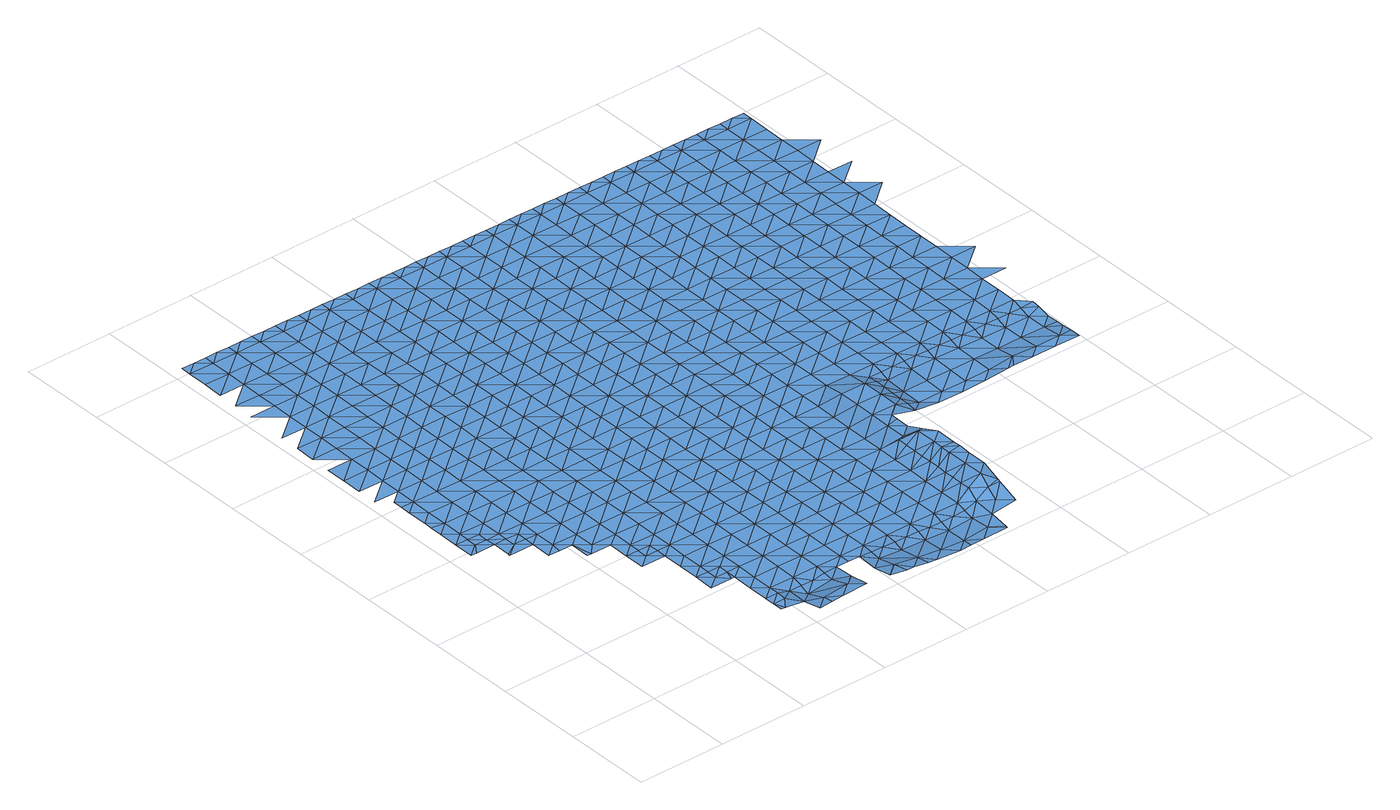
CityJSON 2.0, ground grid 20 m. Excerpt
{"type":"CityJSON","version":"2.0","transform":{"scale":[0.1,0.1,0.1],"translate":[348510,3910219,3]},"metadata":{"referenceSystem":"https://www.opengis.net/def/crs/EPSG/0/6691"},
"CityObjects":{
"waterbody1":{"type":"WaterBody","attributes":{"name":"7","class":"1140","function":"1","WaterBodyRiverFloodingRiskAttribute.description":"4","WaterBodyRiverFloodingRiskAttribute.rankOrg":"2","WaterBodyRiverFloodingRiskAttribute.adminType":"2","WaterBodyRiverFloodingRiskAttribute.scale":"L2"},"geometry":[{"type":"MultiSurface","lod":"1","boundaries":[[[0,1,2]],[[2,3,0]],[[1,4,5]],[[0,4,1]],[[5,4,6]],[[3,7,0]],[[4,8,6]],[[6,8,9]],[[10,11,12]],[[7,13,0]],[[9,14,15]],[[8,14,9]],[[0,16,4]],[[7,11,17]],[[18,15,14]],[[13,16,0]],[[11,10,17]],[[19,20,21]],[[17,13,7]],[[14,19,18]],[[10,22,17]],[[8,23,14]],[[8,4,23]],[[24,25,26]],[[27,28,29]],[[25,30,26]],[[23,4,16]],[[26,31,24]],[[29,32,27]],[[33,31,22]],[[28,20,29]],[[33,24,31]],[[34,27,32]],[[35,36,17]],[[17,22,35]],[[37,38,14]],[[26,30,39]],[[13,17,36]],[[13,40,16]],[[14,23,37]],[[19,14,38]],[[39,41,42]],[[19,43,20]],[[32,44,45]],[[22,31,35]],[[46,39,42]],[[47,23,16]],[[48,26,39]],[[26,49,31]],[[20,50,29]],[[51,45,52]],[[46,48,39]],[[43,50,20]],[[31,49,35]],[[13,36,40]],[[52,45,44]],[[19,38,43]],[[42,53,46]],[[47,16,40]],[[37,23,47]],[[26,48,49]],[[50,54,29]],[[55,36,35]],[[56,38,37]],[[32,54,44]],[[51,52,57]],[[32,29,54]],[[58,55,35]],[[59,48,46]],[[58,35,49]],[[60,61,53]],[[62,37,47]],[[63,46,53]],[[64,65,57]],[[66,43,38]],[[36,67,40]],[[44,68,52]],[[60,69,61]],[[55,67,36]],[[67,47,40]],[[70,71,72]],[[56,37,62]],[[48,73,49]],[[74,50,43]],[[63,53,61]],[[75,72,71]],[[76,57,52]],[[77,78,64]],[[79,80,81]],[[44,54,68]],[[69,82,61]],[[59,46,63]],[[77,83,84]],[[85,79,81]],[[71,86,75]],[[66,38,56]],[[87,76,52]],[[49,88,58]],[[89,75,86]],[[87,52,68]],[[67,90,47]],[[70,91,71]],[[50,92,54]],[[93,94,80]],[[79,93,80]],[[62,47,90]],[[48,59,73]],[[95,82,96]],[[74,92,50]],[[96,89,95]],[[43,66,74]],[[97,84,83]],[[58,98,55]],[[85,99,79]],[[90,100,62]],[[62,101,56]],[[89,86,95]],[[54,102,68]],[[103,104,105]],[[64,57,106]],[[61,82,107]],[[88,98,58]],[[103,108,104]],[[100,101,62]],[[49,73,88]],[[109,94,110]],[[63,61,111]],[[106,57,76]],[[63,112,59]],[[106,113,64]],[[113,83,77]],[[104,108,97]],[[55,114,67]],[[94,93,110]],[[91,109,110]],[[56,115,66]],[[82,95,107]],[[116,105,117]],[[118,95,86]],[[111,61,107]],[[71,91,119]],[[77,64,113]],[[98,114,55]],[[104,120,105]],[[79,121,93]],[[86,71,118]],[[87,68,102]],[[67,114,90]],[[122,76,87]],[[59,123,73]],[[124,74,66]],[[54,92,102]],[[91,110,119]],[[118,71,119]],[[79,99,125]],[[83,126,97]],[[117,105,120]],[[127,107,95]],[[128,100,90]],[[63,111,112]],[[93,129,110]],[[118,130,95]],[[56,101,115]],[[73,131,88]],[[132,92,74]],[[122,87,102]],[[99,133,125]],[[134,106,76]],[[79,125,121]],[[123,131,73]],[[110,129,119]],[[83,113,126]],[[126,135,97]],[[136,117,120]],[[59,112,123]],[[124,66,115]],[[128,90,114]],[[107,137,111]],[[88,138,98]],[[139,76,122]],[[133,140,125]],[[129,93,121]],[[141,113,106]],[[92,142,102]],[[127,137,107]],[[137,112,111]],[[131,138,88]],[[104,97,143]],[[95,130,127]],[[104,144,120]],[[145,136,120]],[[129,146,119]],[[132,74,124]],[[119,147,118]],[[98,138,114]],[[143,97,135]],[[143,144,104]],[[100,128,148]],[[76,139,134]],[[101,100,149]],[[150,126,113]],[[146,147,119]],[[102,151,122]],[[144,145,120]],[[125,152,121]],[[149,153,101]],[[118,154,130]],[[100,148,149]],[[141,106,134]],[[112,155,123]],[[141,150,113]],[[92,132,142]],[[115,101,153]],[[125,140,156]],[[147,154,118]],[[157,155,112]],[[121,152,129]],[[128,114,158]],[[159,127,130]],[[157,112,137]],[[151,102,142]],[[139,122,151]],[[135,126,150]],[[114,138,158]],[[140,160,156]],[[139,161,134]],[[124,115,162]],[[124,163,132]],[[151,161,139]],[[125,156,152]],[[155,164,123]],[[164,138,131]],[[135,165,143]],[[166,167,128]],[[168,145,144]],[[162,115,153]],[[129,169,146]],[[162,163,124]],[[131,123,164]],[[170,165,135]],[[128,158,166]],[[160,171,156]],[[148,128,167]],[[148,172,149]],[[173,169,129]],[[132,174,142]],[[143,165,144]],[[175,157,137]],[[176,147,146]],[[135,150,170]],[[177,158,138]],[[130,154,159]],[[172,153,149]],[[129,152,173]],[[144,178,168]],[[137,127,175]],[[164,177,138]],[[175,127,159]],[[156,179,152]],[[134,161,180]],[[141,134,181]],[[141,182,150]],[[165,183,144]],[[172,148,167]],[[184,155,157]],[[181,134,180]],[[132,163,174]],[[177,185,158]],[[172,186,153]],[[176,146,169]],[[156,171,179]],[[154,147,176]],[[151,142,187]],[[151,188,161]],[[189,184,157]],[[184,164,155]],[[178,144,183]],[[189,157,175]],[[152,190,173]],[[187,142,174]],[[154,191,159]],[[187,188,151]],[[182,192,150]],[[166,158,193]],[[166,194,167]],[[171,195,179]],[[161,188,180]],[[196,190,152]],[[141,181,182]],[[162,153,197]],[[196,152,179]],[[170,150,192]],[[198,154,176]],[[193,158,185]],[[199,178,183]],[[173,200,169]],[[197,201,162]],[[202,177,164]],[[153,186,197]],[[165,170,192]],[[163,201,174]],[[203,179,195]],[[204,183,165]],[[167,205,172]],[[190,200,173]],[[200,176,169]],[[163,162,201]],[[188,206,180]],[[154,198,191]],[[194,205,167]],[[175,207,189]],[[183,208,199]],[[209,185,177]],[[166,193,194]],[[175,159,207]],[[164,184,210]],[[181,211,182]],[[201,212,174]],[[207,159,191]],[[181,180,211]],[[202,164,210]],[[202,209,177]],[[165,192,204]],[[200,213,176]],[[176,214,198]],[[189,215,184]],[[183,216,208]],[[180,206,211]],[[186,172,217]],[[186,218,197]],[[179,203,219]],[[187,174,220]],[[187,221,188]],[[222,215,189]],[[223,190,196]],[[211,224,182]],[[182,225,192]],[[193,185,209]],[[183,204,216]],[[196,179,226]],[[220,174,212]],[[198,227,191]],[[189,207,222]],[[172,205,217]],[[184,228,210]],[[229,201,197]],[[203,230,219]],[[193,231,194]],[[226,179,219]],[[188,221,206]],[[226,223,196]],[[190,223,200]],[[176,213,214]],[[232,208,216]],[[186,217,218]],[[193,209,233]],[[187,220,221]],[[230,234,219]],[[194,235,205]],[[182,224,225]],[[201,236,212]],[[207,191,227]],[[206,237,211]],[[204,192,238]],[[198,214,227]],[[204,239,216]],[[231,235,194]],[[184,215,228]],[[216,240,232]],[[200,241,213]],[[242,209,202]],[[193,233,231]],[[207,243,222]],[[205,235,217]],[[197,218,229]],[[202,210,244]],[[238,192,225]],[[245,241,200]],[[212,246,220]],[[206,221,247]],[[239,240,216]],[[244,210,228]],[[244,242,202]],[[219,248,226]],[[200,223,245]],[[213,249,214]],[[207,227,250]],[[222,251,215]],[[224,211,237]],[[252,218,217]],[[201,229,236]],[[253,221,220]],[[254,248,219]],[[206,247,237]],[[219,234,254]],[[204,238,239]],[[226,248,223]],[[237,255,224]],[[224,256,225]],[[207,250,243]],[[215,251,228]],[[246,212,236]],[[257,217,235]],[[233,209,258]],[[234,259,254]],[[233,260,231]],[[218,261,229]],[[262,238,225]],[[249,263,214]],[[213,241,249]],[[258,209,242]],[[264,240,239]],[[222,243,251]],[[223,265,245]],[[252,261,218]],[[266,244,228]],[[227,214,263]],[[217,257,252]],[[251,267,228]],[[256,224,255]],[[220,246,253]],[[259,268,254]],[[231,269,235]],[[270,265,223]],[[247,221,271]],[[270,223,248]],[[272,241,245]],[[238,273,239]],[[260,269,231]],[[239,274,264]],[[236,229,261]],[[233,258,260]],[[250,227,275]],[[271,221,253]],[[250,276,243]],[[277,255,237]],[[262,225,256]],[[244,278,242]],[[262,273,238]],[[235,279,257]],[[275,227,263]],[[237,247,277]],[[266,228,267]],[[241,272,249]],[[243,276,251]],[[280,252,257]],[[248,254,281]],[[247,271,277]],[[272,245,265]],[[254,268,281]],[[236,261,282]],[[246,236,283]],[[246,284,253]],[[274,239,273]],[[255,285,256]],[[258,242,278]],[[286,263,249]],[[250,275,276]],[[244,266,278]],[[272,287,249]],[[283,236,282]],[[284,271,253]],[[235,269,279]],[[251,288,267]],[[289,285,255]],[[252,280,261]],[[268,290,281]],[[258,291,260]],[[289,255,277]],[[287,286,249]],[[292,248,281]],[[293,274,273]],[[294,275,263]],[[270,248,295]],[[280,257,279]],[[284,246,283]],[[251,276,296]],[[258,278,297]],[[290,298,281]],[[260,299,269]],[[295,248,292]],[[300,277,271]],[[261,301,282]],[[262,302,273]],[[303,278,266]],[[262,256,302]],[[291,299,260]],[[275,294,276]],[[251,296,288]],[[265,270,304]],[[258,297,291]],[[269,299,279]],[[305,261,280]],[[266,267,303]],[[302,256,285]],[[306,289,277]],[[293,273,307]],[[272,265,304]],[[294,263,286]],[[271,284,308]],[[270,295,304]],[[303,267,288]],[[302,309,273]],[[281,310,292]],[[300,271,308]],[[276,311,296]],[[261,305,301]],[[283,312,284]],[[281,298,313]],[[314,285,289]],[[283,282,312]],[[315,311,276]],[[307,273,309]],[[316,272,304]],[[292,317,295]],[[287,272,318]],[[312,282,301]],[[287,319,286]],[[276,294,315]],[[306,277,300]],[[306,314,289]],[[278,303,320]],[[297,278,321]],[[298,322,313]],[[297,323,291]],[[310,317,292]],[[279,299,324]],[[280,279,325]],[[280,326,305]],[[318,272,316]],[[318,319,287]],[[312,327,284]],[[281,313,310]],[[284,328,308]],[[311,329,296]],[[329,303,288]],[[321,278,320]],[[321,323,297]],[[330,307,309]],[[295,331,304]],[[325,326,280]],[[291,323,299]],[[279,324,325]],[[288,296,329]],[[322,332,313]],[[305,333,301]],[[294,286,319]],[[302,285,334]],[[302,335,309]],[[304,336,316]],[[326,333,305]],[[294,337,315]],[[334,285,314]],[[303,338,320]],[[284,327,328]],[[323,339,299]],[[299,340,324]],[[331,295,317]],[[330,309,341]],[[331,336,304]],[[301,342,312]],[[300,308,343]],[[344,338,303]],[[345,318,316]],[[313,346,310]],[[339,340,299]],[[347,311,315]],[[294,319,348]],[[343,308,328]],[[306,300,343]],[[303,329,344]],[[349,346,313]],[[324,350,325]],[[313,332,349]],[[351,314,306]],[[336,345,316]],[[345,319,318]],[[302,334,335]],[[312,352,327]],[[337,294,348]],[[337,347,315]],[[341,309,335]],[[310,353,317]],[[340,350,324]],[[354,329,311]],[[342,352,312]],[[321,355,323]],[[349,332,356]],[[301,333,342]],[[321,320,355]],[[346,353,310]],[[357,306,343]],[[327,358,328]],[[317,353,331]],[[355,320,338]],[[359,341,335]],[[350,360,325]],[[361,344,329]],[[345,362,319]],[[358,343,328]],[[351,306,357]],[[326,360,333]],[[356,363,349]],[[323,364,339]],[[326,325,360]],[[334,365,335]],[[331,366,336]],[[334,314,365]],[[311,347,354]],[[367,346,349]],[[368,338,344]],[[348,319,369]],[[348,370,337]],[[371,340,339]],[[372,367,349]],[[365,314,351]],[[323,355,373]],[[327,352,358]],[[359,335,374]],[[349,363,372]],[[360,375,333]],[[369,319,362]],[[343,376,357]],[[361,329,354]],[[337,370,347]],[[331,353,366]],[[366,377,336]],[[367,378,346]],[[336,379,345]],[[380,353,346]],[[323,373,364]],[[378,380,346]],[[340,381,350]],[[382,351,357]],[[377,379,336]],[[379,362,345]],[[342,333,383]],[[342,384,352]],[[343,358,385]],[[374,335,386]],[[355,338,368]],[[335,365,386]],[[348,369,370]],[[371,381,340]],[[344,361,368]],[[380,387,353]],[[383,333,375]],[[388,366,353]],[[339,364,371]],[[370,389,347]],[[376,343,385]],[[347,390,354]],[[376,382,357]],[[391,360,350]],[[387,388,353]],[[355,392,373]],[[352,384,358]],[[393,374,386]],[[394,369,362]],[[379,395,362]],[[388,396,366]],[[397,377,366]],[[365,351,382]],[[398,375,360]],[[355,368,399]],[[396,397,366]],[[342,383,384]],[[373,400,364]],[[401,385,358]],[[395,394,362]],[[390,402,354]],[[402,368,361]],[[365,403,386]],[[369,394,370]],[[347,389,390]],[[391,398,360]],[[355,399,392]],[[397,404,377]],[[364,400,371]],[[350,381,391]],[[361,354,402]],[[405,383,375]],[[404,406,377]],[[377,406,379]],[[393,386,407]],[[358,384,408]],[[365,382,409]],[[400,373,392]],[[370,410,389]],[[405,384,383]],[[394,410,370]],[[411,382,376]],[[402,412,368]],[[358,408,401]],[[365,409,403]],[[406,413,379]],[[407,386,403]],[[376,385,411]],[[399,368,412]],[[414,415,371]],[[405,375,398]],[[379,416,395]],[[399,417,392]],[[410,418,389]],[[411,385,401]],[[389,419,390]],[[381,415,391]],[[420,408,384]],[[371,400,414]],[[381,371,415]],[[418,419,389]],[[411,421,382]],[[422,407,403]],[[423,413,406]],[[424,420,384]],[[392,425,400]],[[390,426,402]],[[399,412,417]],[[427,401,408]],[[384,405,424]],[[409,382,428]],[[379,413,416]],[[409,429,403]],[[430,410,394]],[[403,431,422]],[[398,391,432]],[[433,412,402]],[[394,395,434]],[[400,435,414]],[[427,411,401]],[[428,382,421]],[[392,417,425]],[[391,415,432]],[[423,436,413]],[[432,437,398]],[[434,395,416]],[[438,418,410]],[[390,419,426]],[[405,398,437]],[[427,408,420]],[[439,416,413]],[[440,415,414]],[[436,439,413]],[[429,409,428]],[[403,429,431]],[[400,425,435]],[[435,441,414]],[[405,442,424]],[[411,443,421]],[[433,402,426]],[[394,434,430]],[[441,440,414]],[[418,444,419]],[[445,434,416]],[[446,443,411]],[[417,412,447]],[[417,448,425]],[[449,420,424]],[[415,450,432]],[[405,437,451]],[[452,416,439]],[[411,427,446]],[[421,453,428]],[[447,412,433]],[[454,431,429]],[[410,430,438]],[[440,450,415]],[[419,444,426]],[[450,437,432]],[[445,416,452]],[[442,405,451]],[[425,448,435]],[[449,427,420]],[[428,453,429]],[[455,454,429]],[[456,430,434]],[[418,438,444]],[[417,447,448]],[[457,434,445]],[[449,424,442]],[[426,458,433]],[[435,459,441]],[[460,446,427]],[[421,443,453]],[[450,461,437]],[[462,455,429]],[[426,444,463]],[[435,448,464]],[[441,465,440]],[[466,443,446]],[[451,437,467]],[[451,468,442]],[[456,434,457]],[[427,449,469]],[[458,426,463]],[[447,433,458]],[[429,453,462]],[[459,435,464]],[[465,450,440]],[[467,437,461]],[[447,470,448]],[[445,471,457]],[[438,430,472]],[[460,427,469]],[[460,466,446]],[[442,468,449]],[[472,430,456]],[[444,438,472]],[[473,463,444]],[[474,455,462]],[[465,441,459]],[[448,475,464]],[[476,461,450]],[[447,458,470]],[[451,467,468]],[[477,469,449]],[[457,471,478]],[[453,443,479]],[[453,480,462]],[[456,457,481]],[[475,448,470]],[[457,478,481]],[[444,472,473]],[[473,482,463]],[[479,443,466]],[[463,483,458]],[[484,472,456]],[[485,449,468]],[[464,486,459]],[[487,460,469]],[[474,462,488]],[[450,465,489]],[[490,484,456]],[[490,456,481]],[[476,450,489]],[[491,473,472]],[[467,492,468]],[[464,475,493]],[[449,485,477]],[[494,491,472]],[[453,479,480]],[[467,461,492]],[[488,462,480]],[[483,463,482]],[[472,484,494]],[[486,464,493]],[[492,461,476]],[[470,495,475]],[[466,460,487]],[[465,496,489]],[[470,458,495]],[[469,477,487]],[[465,459,496]],[[468,497,485]],[[498,482,473]],[[487,499,466]],[[495,458,483]],[[500,488,480]],[[459,486,496]],[[498,473,491]],[[501,468,492]],[[495,502,475]],[[475,503,493]],[[485,504,477]],[[479,466,505]],[[479,506,480]],[[502,503,475]],[[480,507,500]],[[476,489,508]],[[509,483,482]],[[510,498,491]],[[498,511,482]],[[505,466,499]],[[505,506,479]],[[468,501,497]],[[493,512,486]],[[477,504,487]],[[489,496,508]],[[511,509,482]],[[503,512,493]],[[512,496,486]],[[492,476,513]],[[504,485,497]],[[514,499,487]],[[513,476,508]],[[480,506,507]],[[492,515,501]],[[510,516,498]],[[495,517,502]],[[518,492,513]],[[495,483,517]],[[519,497,501]],[[496,520,508]],[[499,521,505]],[[487,504,514]],[[514,521,499]],[[517,483,509]],[[516,522,498]],[[523,507,506]],[[524,520,496]],[[515,492,518]],[[502,525,503]],[[517,525,502]],[[496,512,524]],[[511,498,522]],[[521,526,505]],[[505,527,506]],[[528,523,506]],[[520,529,508]],[[519,530,497]],[[531,518,513]],[[501,515,519]],[[504,530,514]],[[513,508,529]],[[504,497,530]],[[516,532,522]],[[509,511,533]],[[534,524,512]],[[529,531,513]],[[511,522,533]],[[535,515,518]],[[503,525,536]],[[512,503,534]],[[505,526,527]],[[532,537,522]],[[528,506,527]],[[535,519,515]],[[503,536,534]],[[524,538,520]],[[509,533,539]],[[517,509,540]],[[534,538,524]],[[514,530,541]],[[521,514,542]],[[540,509,539]],[[525,517,540]],[[543,528,527]],[[522,544,533]],[[535,518,531]],[[545,530,519]],[[542,514,541]],[[535,545,519]],[[526,521,546]],[[522,537,544]],[[547,543,527]],[[536,525,548]],[[529,520,549]],[[533,550,539]],[[551,534,536]],[[549,520,538]],[[546,521,542]],[[525,540,548]],[[545,552,530]],[[537,553,544]],[[554,547,527]],[[530,555,541]],[[527,526,554]],[[556,551,536]],[[550,533,544]],[[556,536,548]],[[534,551,538]],[[557,529,549]],[[526,546,554]],[[531,529,558]],[[531,559,535]],[[553,560,544]],[[561,549,538]],[[539,550,562]],[[529,557,558]],[[540,539,563]],[[530,552,555]],[[542,541,564]],[[563,539,562]],[[548,540,563]],[[565,547,554]],[[559,566,535]],[[564,541,555]],[[546,542,564]],[[567,557,549]],[[531,558,559]],[[563,568,548]],[[538,551,561]],[[546,569,554]],[[545,535,566]],[[545,570,552]],[[571,572,544]],[[564,569,546]],[[544,560,571]],[[556,548,568]],[[554,573,565]],[[550,572,562]],[[566,570,545]],[[574,551,556]],[[575,549,561]],[[550,544,572]],[[576,555,552]],[[571,560,577]],[[567,549,575]],[[578,556,568]],[[570,576,552]],[[562,579,563]],[[554,580,573]],[[558,581,559]],[[558,557,581]],[[577,582,571]],[[554,569,580]],[[561,551,574]],[[581,557,567]],[[556,578,574]],[[562,572,583]],[[564,584,569]],[[581,585,559]],[[564,555,584]],[[568,563,579]],[[582,586,571]],[[587,573,580]],[[575,561,588]],[[589,572,571]],[[562,583,579]],[[588,561,574]],[[584,555,576]],[[579,590,568]],[[566,559,591]],[[569,592,580]],[[578,568,590]],[[580,593,587]],[[594,575,588]],[[559,585,591]],[[595,569,584]],[[567,575,596]],[[570,566,597]],[[582,598,586]],[[583,572,589]],[[599,588,574]],[[571,586,589]],[[596,575,594]],[[581,567,596]],[[576,570,597]],[[583,600,579]],[[580,592,593]],[[581,601,585]],[[578,590,602]],[[566,591,597]],[[574,578,599]],[[576,603,584]],[[569,595,592]],[[598,604,586]],[[599,578,602]],[[588,605,594]],[[583,589,606]],[[601,581,596]],[[579,607,590]],[[608,591,585]],[[603,576,597]],[[600,583,606]],[[609,593,592]],[[590,607,602]],[[610,586,604]],[[611,596,594]],[[612,585,601]],[[588,599,605]],[[610,613,586]],[[584,603,614]],[[613,606,589]],[[595,584,615]],[[611,601,596]],[[579,600,607]],[[597,591,608]],[[616,594,605]],[[589,586,613]],[[615,584,614]],[[585,612,608]],[[609,592,617]],[[604,618,610]],[[592,595,619]],[[611,594,616]],[[603,597,620]],[[599,621,605]],[[602,607,622]],[[620,597,608]],[[599,602,621]],[[623,614,603]],[[595,615,619]],[[611,624,601]],[[601,625,612]],[[618,626,610]],[[617,592,619]],[[600,606,627]],[[624,625,601]],[[628,607,600]],[[602,622,621]],[[606,613,627]],[[629,603,620]],[[621,630,605]],[[631,615,614]],[[612,632,608]],[[626,633,610]],[[634,617,619]],[[635,600,627]],[[607,628,622]],[[632,620,608]],[[610,636,613]],[[637,611,616]],[[603,629,623]],[[616,605,638]],[[639,634,619]],[[638,605,630]],[[600,635,628]],[[631,614,623]],[[613,640,627]],[[619,615,631]],[[611,637,624]],[[612,625,632]],[[628,641,622]],[[622,642,621]],[[626,643,633]],[[620,644,629]],[[640,635,627]],[[610,633,636]],[[637,616,638]],[[621,642,630]],[[645,619,631]],[[637,646,624]],[[624,647,625]],[[620,632,648]],[[643,649,633]],[[639,619,645]],[[613,636,640]],[[646,647,624]],[[650,628,635]],[[622,641,642]],[[625,647,632]],[[620,648,644]],[[623,629,651]],[[652,650,635]],[[653,639,645]],[[650,641,628]],[[652,635,640]],[[654,630,642]],[[631,623,651]],[[629,644,651]],[[638,630,655]],[[651,656,631]],[[631,657,645]],[[658,653,645]],[[655,630,654]],[[637,638,655]],[[656,657,631]],[[650,659,641]],[[641,660,642]],[[632,647,661]],[[648,632,662]],[[663,652,640]],[[659,660,641]],[[646,637,664]],[[642,660,654]],[[664,637,655]],[[645,657,658]],[[632,661,662]],[[646,665,647]],[[644,648,666]],[[665,661,647]],[[651,644,666]],[[667,655,654]],[[652,668,650]],[[648,662,666]],[[669,656,651]],[[646,664,670]],[[671,658,657]],[[668,659,650]],[[667,664,655]],[[669,657,656]],[[646,670,665]],[[654,660,672]],[[661,673,662]],[[651,666,674]],[[657,675,671]],[[667,654,672]],[[676,673,661]],[[673,666,662]],[[669,651,674]],[[661,665,676]],[[677,678,664]],[[677,664,667]],[[657,679,675]],[[666,680,674]],[[679,657,669]],[[670,664,678]],[[673,680,666]],[[665,670,678]],[[665,681,676]],[[678,681,665]],[[674,682,669]],[[683,675,679]],[[684,673,676]],[[674,680,685]],[[679,686,683]],[[682,674,685]],[[679,669,682]],[[687,678,677]],[[673,684,680]],[[676,681,688]],[[687,681,678]],[[679,689,686]],[[676,688,684]],[[684,690,680]],[[680,691,685]],[[679,682,689]],[[692,688,681]],[[693,686,689]],[[682,685,691]],[[680,690,691]],[[682,694,689]],[[695,693,689]],[[696,690,684]],[[697,682,691]],[[694,695,689]],[[690,696,691]],[[682,697,694]],[[698,695,694]]]}]},
"waterbody2":{"type":"WaterBody","attributes":{"name":"7","class":"1140","function":"1","WaterBodyRiverFloodingRiskAttribute.description":"4","WaterBodyRiverFloodingRiskAttribute.rankOrg":"1","WaterBodyRiverFloodingRiskAttribute.adminType":"2","WaterBodyRiverFloodingRiskAttribute.scale":"L2"},"geometry":[{"type":"MultiSurface","lod":"1","boundaries":[[[699,700,701]],[[11,700,12]],[[11,3,700]],[[3,2,700]],[[2,701,700]],[[3,11,7]],[[12,700,699]]]}]},
"waterbody3":{"type":"WaterBody","attributes":{"name":"7","class":"1140","function":"1","WaterBodyRiverFloodingRiskAttribute.description":"4","WaterBodyRiverFloodingRiskAttribute.rankOrg":"1","WaterBodyRiverFloodingRiskAttribute.adminType":"2","WaterBodyRiverFloodingRiskAttribute.scale":"L2"},"geometry":[{"type":"MultiSurface","lod":"1","boundaries":[[[12,702,703]],[[703,24,33]],[[703,22,10]],[[704,703,702]],[[24,703,704]],[[703,10,12]],[[22,703,33]]]}]},
"waterbody4":{"type":"WaterBody","attributes":{"name":"7","class":"1140","function":"1","WaterBodyRiverFloodingRiskAttribute.description":"4","WaterBodyRiverFloodingRiskAttribute.rankOrg":"1","WaterBodyRiverFloodingRiskAttribute.adminType":"2","WaterBodyRiverFloodingRiskAttribute.scale":"L2"},"geometry":[{"type":"MultiSurface","lod":"1","boundaries":[[[60,705,706]],[[705,89,706]],[[82,69,706]],[[706,96,82]],[[96,706,89]],[[69,60,706]]]}]},
"waterbody5":{"type":"WaterBody","attributes":{"name":"7","class":"1140","function":"1","WaterBodyRiverFloodingRiskAttribute.description":"4","WaterBodyRiverFloodingRiskAttribute.rankOrg":"1","WaterBodyRiverFloodingRiskAttribute.adminType":"2","WaterBodyRiverFloodingRiskAttribute.scale":"L2"},"geometry":[{"type":"MultiSurface","lod":"1","boundaries":[[[707,708,709]],[[707,109,91]],[[70,72,707]],[[91,70,707]],[[707,72,708]],[[109,709,94]],[[109,707,709]]]}]},
"waterbody6":{"type":"WaterBody","attributes":{"name":"7","class":"1140","function":"1","WaterBodyRiverFloodingRiskAttribute.description":"4","WaterBodyRiverFloodingRiskAttribute.rankOrg":"1","WaterBodyRiverFloodingRiskAttribute.adminType":"2","WaterBodyRiverFloodingRiskAttribute.scale":"L2"},"geometry":[{"type":"MultiSurface","lod":"1","boundaries":[[[160,140,710]],[[85,711,712]],[[711,85,81]],[[85,712,99]],[[713,99,712]],[[713,712,714]],[[133,715,140]],[[716,717,718]],[[719,717,716]],[[171,160,710]],[[719,716,715]],[[713,715,99]],[[133,99,715]],[[715,710,140]],[[720,710,716]],[[718,720,716]],[[719,715,713]],[[721,714,711]],[[722,719,723]],[[719,722,717]],[[710,715,716]],[[713,723,719]],[[171,710,720]],[[714,712,711]]]}]},
"waterbody7":{"type":"WaterBody","attributes":{"name":"7","class":"1140","function":"1","WaterBodyRiverFloodingRiskAttribute.description":"4","WaterBodyRiverFloodingRiskAttribute.rankOrg":"1","WaterBodyRiverFloodingRiskAttribute.adminType":"2","WaterBodyRiverFloodingRiskAttribute.scale":"L2"},"geometry":[{"type":"MultiSurface","lod":"1","boundaries":[[[332,724,725]],[[726,727,728]],[[726,363,727]],[[356,725,363]],[[729,730,725]],[[729,731,732]],[[733,734,735]],[[735,736,733]],[[736,737,738]],[[739,737,740]],[[322,298,724]],[[322,724,332]],[[736,741,742]],[[725,724,731]],[[731,724,735]],[[743,735,724]],[[743,736,735]],[[736,742,737]],[[740,737,742]],[[740,742,203]],[[230,203,742]],[[230,742,234]],[[259,234,741]],[[742,741,234]],[[741,736,743]],[[741,743,268]],[[290,268,743]],[[744,728,727]],[[730,744,727]],[[730,727,363]],[[725,730,363]],[[729,745,730]],[[745,729,746]],[[732,746,729]],[[736,747,733]],[[736,738,747]],[[737,748,738]],[[748,737,739]],[[731,749,732]],[[290,743,298]],[[259,741,268]],[[743,724,298]],[[749,731,734]],[[731,735,734]],[[731,729,725]],[[356,332,725]]]}]},
"waterbody8":{"type":"WaterBody","attributes":{"name":"7","class":"1140","function":"1","WaterBodyRiverFloodingRiskAttribute.description":"4","WaterBodyRiverFloodingRiskAttribute.rankOrg":"3","WaterBodyRiverFloodingRiskAttribute.adminType":"2","WaterBodyRiverFloodingRiskAttribute.scale":"L2"},"geometry":[{"type":"MultiSurface","lod":"1","boundaries":[[[378,367,750]],[[387,380,751]],[[750,751,380]],[[752,751,750]],[[753,751,752]],[[754,751,753]],[[754,753,755]],[[363,726,372]],[[372,726,756]],[[726,757,756]],[[758,756,757]],[[758,750,756]],[[756,367,372]],[[757,726,728]],[[754,388,387]],[[758,752,750]],[[754,387,751]],[[756,750,367]],[[750,380,378]]]}]},
"waterbody9":{"type":"WaterBody","attributes":{"name":"7","class":"1140","function":"1","WaterBodyRiverFloodingRiskAttribute.description":"4","WaterBodyRiverFloodingRiskAttribute.rankOrg":"4","WaterBodyRiverFloodingRiskAttribute.adminType":"2","WaterBodyRiverFloodingRiskAttribute.scale":"L2"},"geometry":[{"type":"MultiSurface","lod":"1","boundaries":[[[759,760,761]],[[760,759,755]],[[754,755,759]],[[754,759,388]],[[396,388,759]],[[404,397,761]],[[761,406,404]],[[762,761,760]],[[759,397,396]],[[759,761,397]],[[423,406,761]],[[762,436,761]],[[436,423,761]]]}]},
"waterbody10":{"type":"WaterBody","attributes":{"name":"7","class":"1140","function":"1","WaterBodyRiverFloodingRiskAttribute.description":"4","WaterBodyRiverFloodingRiskAttribute.rankOrg":"1","WaterBodyRiverFloodingRiskAttribute.adminType":"2","WaterBodyRiverFloodingRiskAttribute.scale":"L2"},"geometry":[{"type":"MultiSurface","lod":"1","boundaries":[[[763,643,764]],[[649,643,763]],[[765,766,767]],[[766,765,768]],[[766,768,769]],[[769,770,766]],[[770,771,766]],[[772,771,770]],[[772,773,771]],[[560,773,772]],[[772,582,577]],[[772,774,582]],[[598,582,774]],[[774,775,604]],[[770,775,774]],[[776,775,770]],[[764,775,776]],[[775,764,626]],[[775,626,618]],[[577,560,772]],[[777,771,773]],[[774,772,770]],[[771,778,766]],[[766,778,767]],[[767,778,779]],[[618,604,775]],[[780,777,781]],[[773,781,777]],[[773,782,781]],[[783,781,782]],[[784,783,782]],[[484,783,784]],[[643,626,764]],[[783,484,490]],[[785,780,786]],[[786,780,787]],[[780,783,787]],[[783,481,787]],[[481,478,787]],[[478,471,787]],[[471,786,787]],[[788,789,790]],[[784,516,510]],[[510,491,784]],[[784,491,494]],[[490,481,783]],[[494,484,784]],[[784,782,516]],[[781,783,780]],[[785,791,780]],[[779,791,785]],[[778,791,779]],[[771,791,778]],[[777,791,771]],[[780,791,777]],[[769,776,770]],[[792,769,768]],[[788,790,793]],[[790,792,793]],[[790,769,792]],[[769,790,776]],[[604,598,774]],[[794,795,796]],[[794,764,795]],[[763,764,794]],[[553,773,560]],[[553,537,773]],[[782,773,537]],[[532,782,537]],[[532,516,782]],[[776,795,764]],[[776,790,795]],[[789,795,790]],[[796,795,789]]]}]}
},
"vertices":[
[60,642,23],[32,665,23],[31,619,23],[59,619,23],[61,688,23],[32,692,23],[33,712,23],[88,618,23],[61,734,23],[33,758,23],[115,572,24],[87,595,23],[87,572,24],[117,641,23],[62,781,23],[34,781,23],[117,687,23],[116,595,23],[34,804,23],[63,827,23],[64,873,23],[6,828,23],[144,571,24],[118,733,23],[143,525,24],[142,479,23],[171,501,23],[8,920,23],[7,874,23],[65,919,23],[167,478,23],[172,548,23],[65,965,23],[144,548,24],[8,966,23],[173,594,23],[173,640,23],[119,780,23],[120,826,23],[199,478,23],[174,686,23],[198,432,23],[207,431,23],[121,872,23],[66,1012,23],[9,1013,23],[227,454,23],[175,732,23],[228,500,23],[229,547,23],[121,918,23],[10,1059,23],[67,1058,23],[255,431,23],[122,964,23],[230,639,23],[177,825,23],[68,1104,23],[230,593,23],[285,499,23],[254,384,23],[283,407,23],[176,779,23],[284,453,23],[68,1150,23],[11,1105,23],[177,871,23],[231,685,23],[123,1011,23],[283,384,23],[337,244,23],[338,267,23],[309,245,23],[286,546,23],[178,917,23],[310,291,23],[124,1103,23],[69,1196,23],[12,1197,23],[392,128,23],[364,151,23],[363,105,23],[311,383,23],[70,1243,23],[13,1244,23],[392,105,23],[338,314,23],[124,1057,23],[286,592,23],[310,337,23],[232,731,23],[366,244,23],[179,963,23],[393,174,23],[365,198,23],[339,360,23],[311,360,23],[71,1289,23],[287,638,23],[420,104,16],[233,778,23],[233,824,23],[180,1010,23],[15,1336,23],[72,1335,23],[15,1382,23],[125,1149,23],[340,406,23],[14,1290,23],[365,221,23],[394,220,23],[341,452,23],[342,498,23],[126,1196,23],[288,684,23],[234,870,23],[16,1405,23],[44,1405,23],[395,313,23],[395,266,23],[72,1381,23],[450,173,23],[180,1056,23],[342,545,23],[235,916,23],[449,127,23],[127,1242,23],[397,405,23],[289,730,23],[451,219,23],[396,359,23],[343,591,23],[236,963,23],[449,104,16],[182,1148,23],[128,1288,23],[73,1404,23],[398,451,23],[344,637,23],[181,1102,23],[477,103,16],[183,1195,23],[237,1009,23],[128,1334,23],[129,1380,23],[101,1404,23],[451,265,23],[452,312,23],[289,777,23],[290,823,23],[184,1241,23],[237,1055,23],[507,172,23],[291,869,23],[453,358,23],[399,544,23],[506,126,23],[398,497,23],[345,683,23],[454,404,23],[505,103,21],[238,1101,23],[292,915,23],[293,962,23],[400,590,23],[185,1333,23],[345,730,23],[346,776,23],[129,1403,23],[508,265,23],[184,1287,23],[534,102,22],[347,822,23],[507,218,23],[293,1008,23],[454,450,23],[509,311,23],[401,636,23],[158,1403,23],[563,125,23],[239,1147,23],[240,1194,23],[240,1240,23],[186,1379,23],[456,543,23],[402,682,23],[348,868,23],[294,1054,23],[295,1100,23],[455,497,23],[564,217,23],[510,403,23],[241,1286,23],[402,729,23],[403,775,23],[564,102,22],[563,171,23],[349,914,23],[510,357,23],[186,1403,23],[565,264,23],[349,961,23],[458,635,23],[591,101,22],[242,1332,23],[404,821,23],[296,1146,23],[511,449,23],[215,1402,23],[458,681,23],[457,589,23],[296,1193,23],[350,1007,23],[566,310,23],[567,356,23],[513,542,23],[243,1378,23],[405,867,23],[405,913,23],[619,124,23],[351,1053,23],[352,1099,23],[512,496,23],[621,216,23],[297,1239,23],[298,1285,23],[620,170,23],[567,402,23],[514,588,23],[406,960,23],[619,101,20],[460,774,23],[243,1402,23],[459,728,23],[647,100,20],[461,820,23],[407,1006,23],[353,1192,23],[299,1331,23],[300,1377,23],[272,1401,23],[623,309,23],[515,680,23],[569,495,23],[514,634,23],[622,263,23],[408,1052,23],[352,1145,23],[677,169,23],[623,355,23],[568,448,23],[570,541,23],[462,912,23],[409,1098,23],[676,123,23],[354,1238,23],[355,1284,23],[461,866,23],[516,727,23],[676,100,18],[517,773,23],[463,959,23],[356,1330,23],[624,401,23],[300,1401,23],[679,262,23],[571,633,23],[570,587,23],[704,99,18],[517,819,23],[678,215,23],[409,1145,23],[679,308,23],[356,1377,23],[328,1400,23],[625,447,23],[626,494,23],[410,1191,23],[572,679,23],[518,865,23],[519,912,23],[733,122,23],[464,1005,23],[465,1051,23],[465,1097,23],[412,1283,23],[681,400,23],[680,354,23],[627,586,23],[411,1237,23],[733,99,18],[574,772,23],[734,168,23],[357,1400,23],[682,446,23],[735,214,23],[626,540,23],[573,726,23],[761,98,16],[574,818,23],[467,1190,23],[521,1004,23],[412,1329,23],[628,632,23],[735,261,23],[520,958,23],[468,1236,23],[385,1399,23],[466,1144,23],[413,1376,23],[791,167,23],[683,539,23],[521,1050,23],[790,121,23],[468,1282,23],[682,493,23],[736,307,23],[791,214,23],[737,353,23],[738,399,23],[629,679,23],[630,725,23],[789,98,16],[630,771,23],[575,864,23],[576,911,23],[577,957,23],[522,1096,23],[523,1143,23],[684,585,23],[414,1399,23],[792,260,23],[818,97,16],[577,1003,23],[469,1328,23],[470,1375,23],[793,306,23],[739,492,23],[686,678,23],[631,817,23],[632,863,23],[442,1398,23],[578,1049,23],[524,1189,23],[685,631,23],[794,352,23],[847,166,23],[740,538,23],[739,446,23],[847,120,23],[633,910,23],[525,1281,23],[579,1095,23],[848,213,23],[741,584,23],[686,724,23],[846,97,18],[524,1235,23],[580,1142,23],[470,1398,23],[633,956,23],[742,630,23],[795,398,23],[875,97,27],[688,816,23],[526,1327,23],[849,259,23],[875,143,44],[742,677,23],[795,445,23],[796,491,23],[689,862,23],[875,120,44],[687,770,23],[499,1397,23],[634,1002,23],[581,1234,23],[850,305,23],[876,166,44],[851,351,23],[876,189,44],[689,909,23],[582,1280,23],[635,1048,23],[636,1094,23],[581,1188,23],[527,1374,23],[877,212,44],[877,235,44],[797,537,23],[798,583,23],[690,955,23],[744,769,23],[527,1397,23],[852,444,23],[851,397,23],[877,258,44],[878,281,44],[691,1001,23],[743,723,23],[745,815,23],[637,1187,23],[798,629,23],[584,1373,23],[878,305,44],[692,1047,23],[879,328,44],[556,1396,23],[637,1141,23],[583,1327,23],[853,490,23],[638,1233,23],[799,676,23],[907,350,28],[746,861,23],[746,908,23],[908,396,28],[800,722,23],[854,536,23],[854,582,23],[693,1140,23],[639,1279,23],[584,1396,23],[907,327,46],[693,1094,23],[801,768,23],[855,628,23],[694,1186,23],[640,1326,23],[640,1372,23],[910,489,28],[612,1395,23],[747,954,23],[856,675,23],[909,443,28],[802,814,23],[935,327,46],[748,1000,23],[911,535,28],[936,373,28],[803,907,23],[802,861,23],[749,1093,23],[696,1278,23],[911,581,23],[937,419,28],[695,1232,23],[857,721,23],[858,767,23],[750,1139,23],[804,953,23],[749,1046,23],[937,403,28],[696,1325,23],[641,1395,23],[669,1394,23],[967,488,28],[966,442,28],[913,674,23],[859,860,23],[752,1231,23],[805,999,23],[697,1371,23],[912,628,23],[858,813,23],[860,906,23],[752,1277,23],[805,1045,23],[806,1092,23],[751,1185,23],[914,720,23],[994,418,15],[967,534,28],[968,580,23],[698,1394,23],[914,766,23],[861,998,23],[808,1184,23],[994,441,18],[753,1324,23],[754,1370,23],[995,464,18],[969,627,23],[970,673,23],[995,511,19],[807,1138,23],[916,859,23],[809,1230,23],[726,1393,23],[861,952,23],[995,487,18],[996,557,17],[862,1044,23],[915,812,23],[996,534,19],[970,719,23],[917,905,23],[864,1137,23],[1025,579,23],[809,1276,23],[754,1393,23],[863,1091,23],[971,765,23],[972,811,23],[865,1183,23],[810,1323,23],[811,1369,23],[783,1392,23],[918,951,23],[1026,672,23],[1025,556,17],[1026,626,23],[973,858,23],[918,997,23],[865,1229,23],[920,1090,23],[1053,556,17],[1027,718,23],[919,1043,23],[921,1136,23],[974,950,23],[866,1276,23],[1082,578,23],[811,1392,23],[974,904,23],[1028,764,23],[867,1322,23],[868,1368,23],[840,1392,23],[975,996,23],[921,1182,23],[976,1043,23],[1081,555,18],[1083,625,23],[1030,857,23],[977,1089,23],[1029,810,23],[1110,555,18],[1030,903,23],[1083,671,23],[1084,717,23],[922,1228,23],[923,1275,23],[868,1391,23],[1139,577,23],[977,1135,23],[924,1321,23],[896,1391,23],[1085,763,23],[1031,949,23],[1139,624,23],[1086,856,23],[978,1181,23],[1138,554,18],[924,1367,23],[979,1227,23],[1086,810,23],[1032,995,23],[1033,1042,23],[1033,1088,23],[1167,554,18],[1087,902,23],[1140,670,23],[1141,716,23],[980,1274,23],[925,1390,23],[1034,1134,23],[1089,994,23],[1142,762,23],[981,1320,23],[1035,1180,23],[1195,577,23],[1196,623,23],[953,1390,23],[1143,855,23],[1088,948,23],[1036,1226,23],[1195,553,17],[1142,809,23],[1198,715,23],[981,1366,23],[1089,1041,23],[1223,553,17],[1197,669,23],[1037,1273,23],[1090,1087,23],[1252,576,23],[982,1389,23],[1144,901,23],[1253,622,23],[1198,761,23],[1091,1133,23],[1038,1365,23],[1010,1389,23],[1145,947,23],[1037,1319,23],[1146,993,23],[1092,1179,23],[1252,552,17],[1200,854,23],[1255,714,23],[1146,1040,23],[1199,808,23],[1093,1225,23],[1280,552,17],[1201,900,23],[1254,668,23],[1255,760,23],[1148,1132,23],[1039,1388,23],[1309,575,23],[1202,992,23],[1147,1086,23],[1310,621,23],[1093,1272,23],[1094,1318,23],[1202,946,23],[1067,1388,23],[1309,552,17],[1095,1364,23],[1149,1178,23],[1257,853,23],[1256,807,23],[1150,1271,23],[1203,1039,23],[1204,1085,23],[1337,551,17],[1311,667,23],[1312,760,23],[1149,1225,23],[1258,899,23],[1151,1317,23],[1205,1131,23],[1366,574,23],[1095,1387,23],[1311,713,23],[1367,620,23],[1259,992,23],[1258,945,23],[1124,1387,23],[1367,666,23],[1313,806,23],[1314,852,23],[1365,551,17],[1206,1224,23],[1152,1363,23],[1260,1038,23],[1261,1084,23],[1205,1177,23],[1394,550,20],[1369,759,23],[1207,1270,23],[1368,712,23],[1152,1386,23],[1314,898,23],[1315,944,23],[1208,1316,23],[1209,1362,23],[1181,1386,23],[1370,805,23],[1370,851,23],[1261,1130,23],[1262,1176,23],[1424,665,23],[1316,991,23],[1318,1083,23],[1263,1223,23],[1372,943,23],[1426,758,23],[1265,1315,23],[1317,1037,23],[1209,1385,23],[1371,897,23],[1319,1175,23],[1264,1269,23],[1237,1385,23],[1318,1129,23],[1373,990,23],[1374,1036,23],[1265,1361,23],[1320,1222,23],[1374,1082,23],[1321,1314,23],[1266,1384,23],[1376,1174,23],[1321,1268,23],[1294,1384,23],[1430,1035,23],[1375,1128,23],[1322,1360,23],[1377,1221,23],[1377,1267,23],[1432,1127,23],[1323,1383,23],[1379,1359,23],[1351,1383,23],[1433,1220,23],[1378,1313,23],[1379,1382,23],
[42,573,23],[59,596,23],[30,573,23],
[86,531,24],[115,548,24],[86,526,24],
[254,338,23],[282,361,23],
[337,221,23],[308,199,23],[357,198,23],
[505,80,18],[363,82,23],[391,82,23],[419,58,17],[374,59,22],[448,81,9],[504,33,33],[475,11,31],[532,10,33],[447,34,26],[533,56,26],[363,59,23],[448,11,28],[419,12,26],
[789,75,8],[846,74,13],[903,96,47],[903,73,30],[932,96,47],[845,28,16],[874,50,22],[788,29,10],[816,5,14],[703,7,15],[760,6,11],[732,30,14],[675,31,19],[618,32,28],[646,8,22],[589,9,28],[590,55,20],[675,77,13],[619,78,17],[732,76,11],[931,49,30],[873,8,17],[873,4,16],[682,7,18],[630,8,23],[786,6,13],
[904,165,65],[905,212,65],[933,188,65],[934,217,65],[905,235,65],[934,234,65],[904,119,65],[932,102,50],[932,142,65],
[906,258,65],[935,280,65],[907,304,65],[935,288,62],
[1394,533,17],[1365,527,10],[1232,414,15],[1250,437,17],[1221,414,15],[1278,413,15],[1307,436,15],[1251,483,10],[1194,484,10],[1195,530,11],[1138,531,12],[1251,529,10],[1308,528,10],[1307,482,11],[1137,485,10],[1193,438,11],[1164,415,10],[1079,440,9],[1080,486,10],[1081,532,12],[1023,487,9],[1024,533,11],[1107,416,9],[1051,417,8],[1023,441,8],[1392,437,15],[1392,458,14],[1363,435,16],[1136,439,9],[1335,412,16],[1391,411,16],[1393,504,11],[1364,481,11],[1393,477,13]
]}
